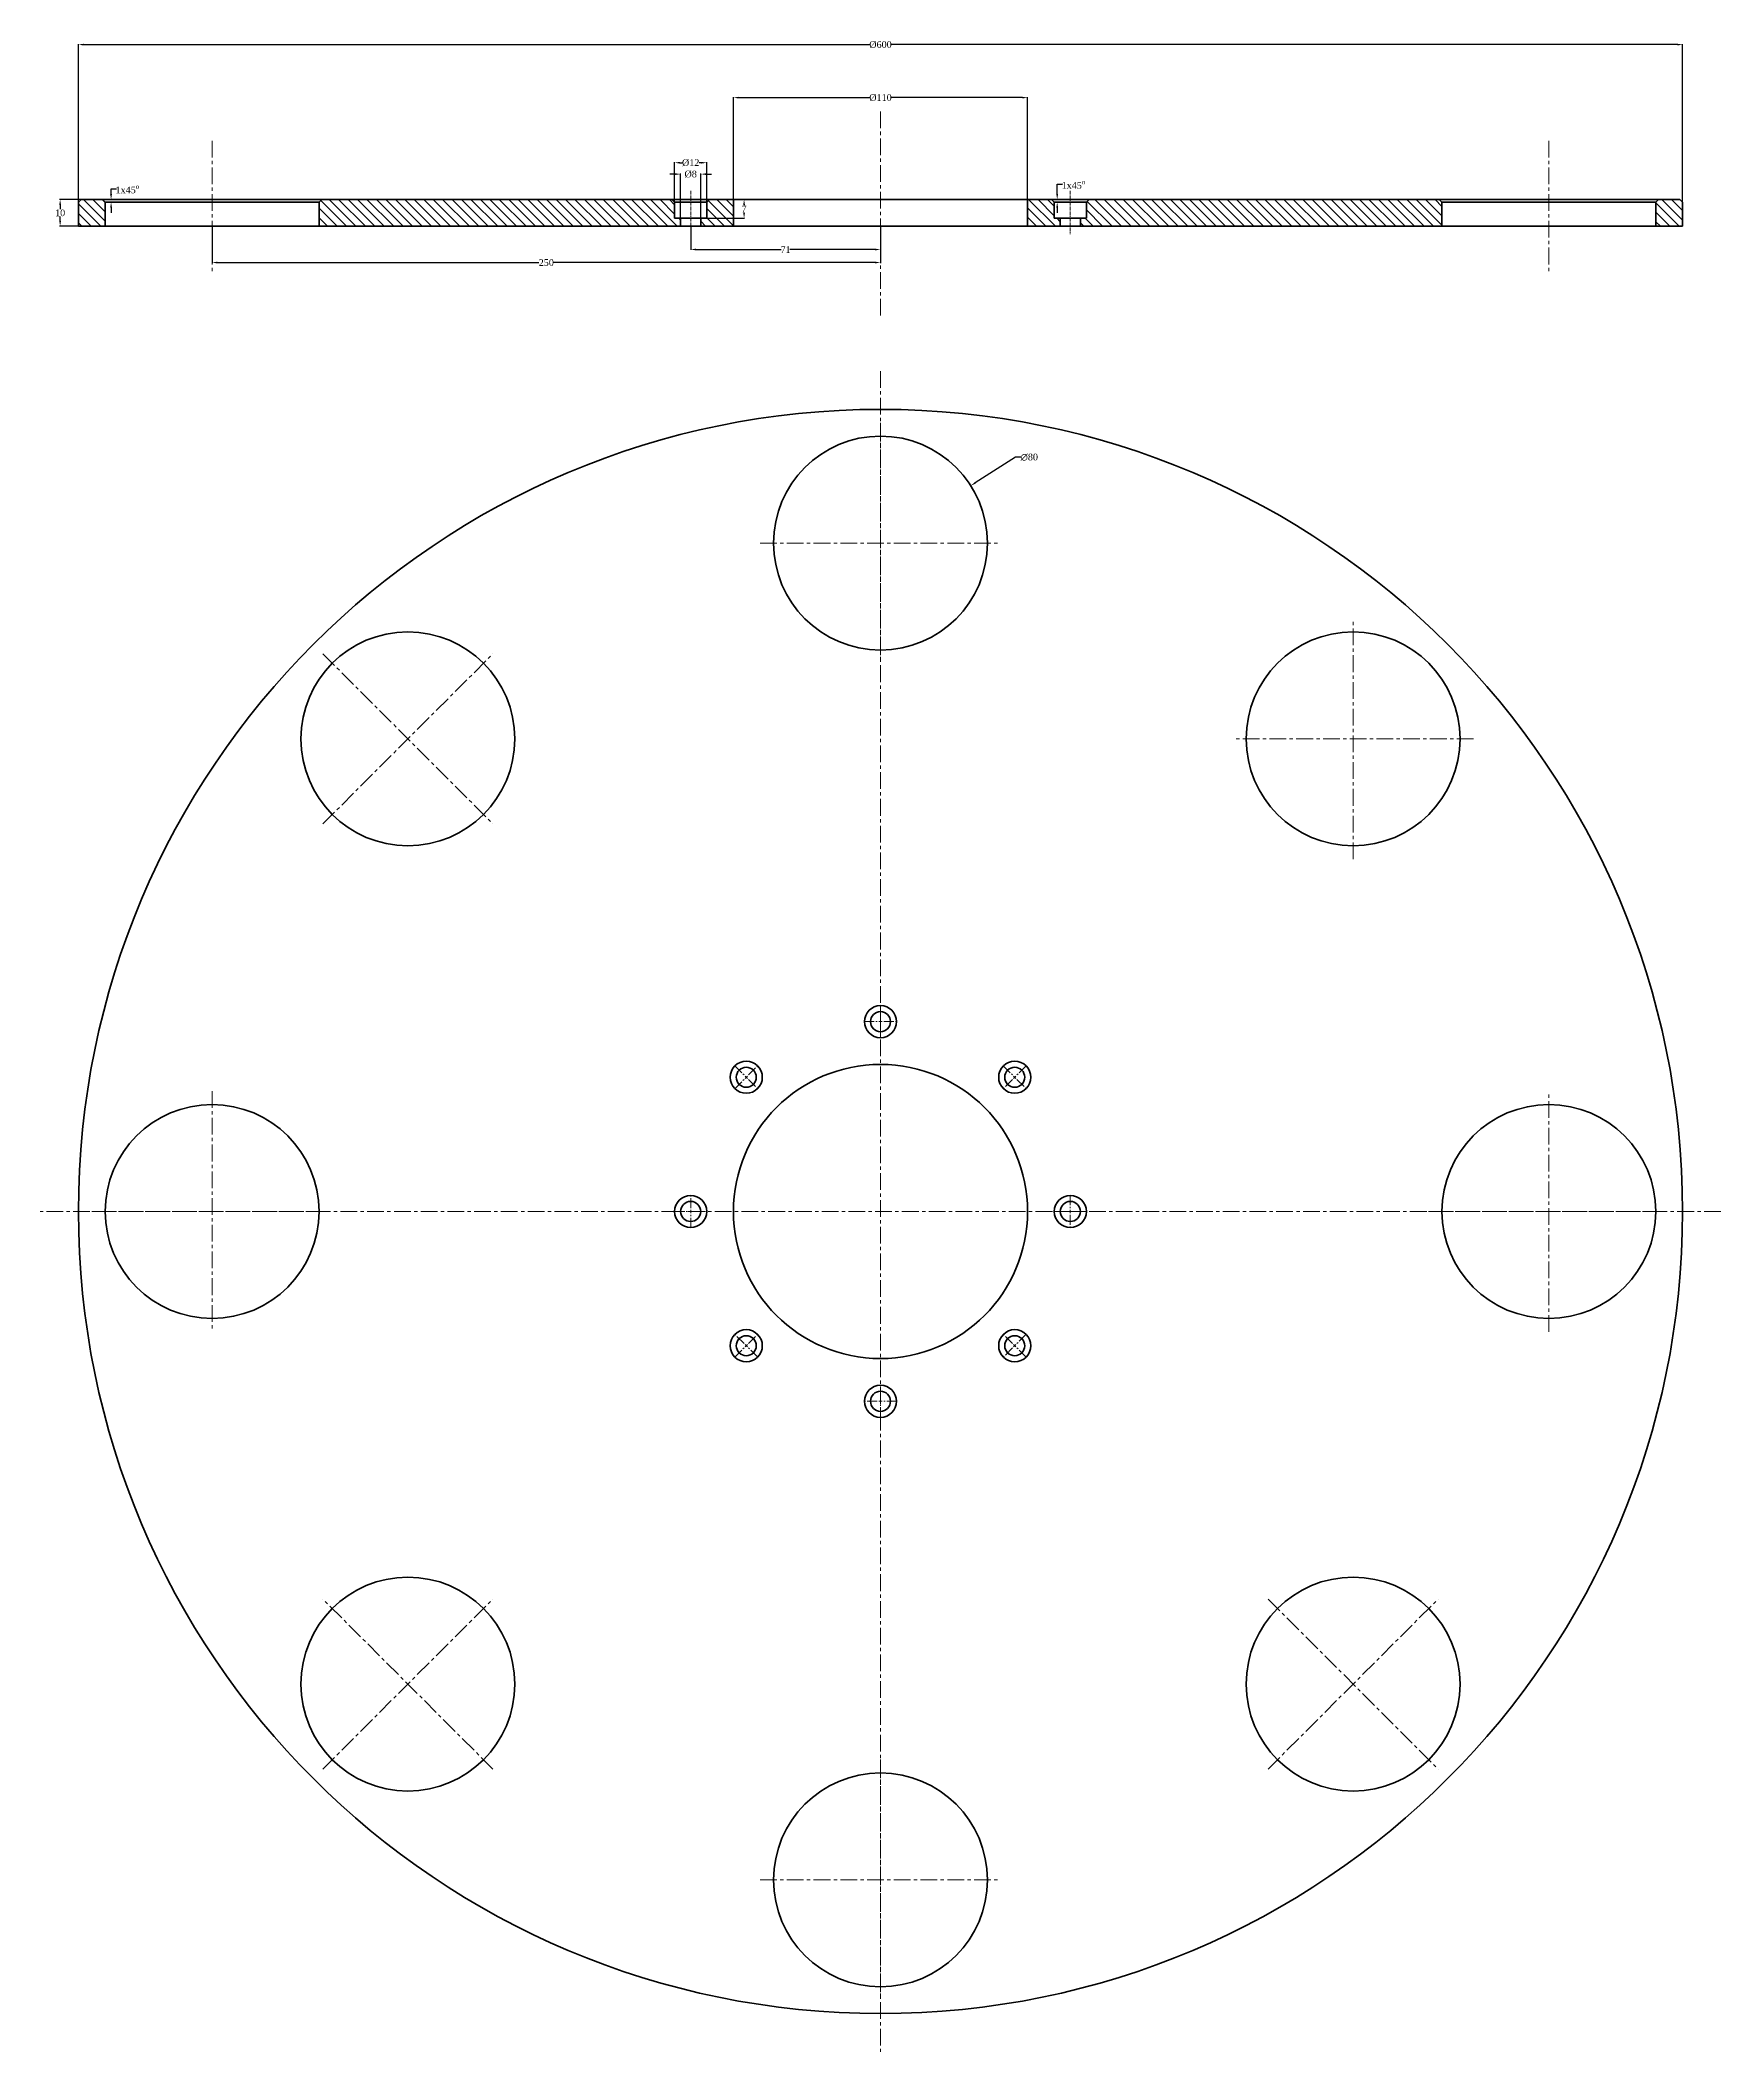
# Model space of a CAD drawing. Header units: millimetres. Extents: x -2719 to 4970, y -1200 to 2761.
# Drawn here: x 1447 to 2076, y 2009 to 2761 of the extents above; entities that cross this region are included whole.
import ezdxf

# ---------------------------------------------------------------- set-up
doc = ezdxf.new("R2010")
doc.units = ezdxf.units.MM
doc.header["$LTSCALE"] = 5
doc.header["$MEASUREMENT"] = 0
doc.linetypes.add('CENTER', pattern=[2, 1.25, -0.25, 0.25, -0.25])
doc.linetypes.add('CENTER2', pattern=[1.125, 0.75, -0.125, 0.125, -0.125])
for name, color, linetype, lineweight in [('duong tam', 3, 'CENTER', 15), ('kich thuoc', 2, 'Continuous', 15), ('net dam', 7, 'Continuous', 35)]:
    doc.layers.add(name, color=color, linetype=linetype, lineweight=lineweight)
doc.styles.get("Standard").update_dxf_attribs({"font": 'times.ttf', "height": 2.5})
doc.dimstyles.get("Standard").update_dxf_attribs({"dimtxt": 2.5, "dimasz": 2, "dimexe": 0.18, "dimexo": 0.0625, "dimgap": 0.09, "dimtad": 0, "dimtih": 1, "dimtoh": 1, "dimdec": 0, "dimzin": 0, "dimdsep": 46, "dimtxsty": 'Standard', "dimcen": 0.09, "dimadec": 0, "dimazin": 0, "dimtfac": 1, "dimtdec": 0, "dimtofl": 0, "dimtmove": 0, "dimatfit": 3, "dimfxl": 1, "dimtolj": 1, "dimtzin": 0, "dimarcsym": 0})

# ---------------------------------------------------------------- blocks, each defined once
blk = doc.blocks.new('*U18')
at = {"layer": 'duong tam', "color": 0, "linetype": 'CENTER2', "transparency": 16777216}
for p, q in [((-6.12, 0), (-1.2, 0)), ((0, 1.2), (0, 6.12)), ((1.2, 0), (6.12, 0)), ((0, -6.12), (0, -1.2))]:
    blk.add_line(p, q, dxfattribs=at)
at = {"layer": 'duong tam', "color": 0, "linetype": 'Continuous', "transparency": 16777216}
for p, q in [((-0.6, 0), (0.6, 0)), ((0, -0.6), (0, 0.6))]:
    blk.add_line(p, q, dxfattribs=at)
blk = doc.blocks.new('*U17')
at = {"layer": 'net dam'}
for radius in [6, 3.75]:
    blk.add_circle((0, 0), radius, dxfattribs=at)
at = {"layer": 'duong tam', "linetype": 'CENTER2'}
blk.add_blockref('*U18', (0, 0), dxfattribs=at)
blk = doc.blocks.new('*U16')
at = {"layer": 'duong tam', "color": 0, "linetype": 'ByBlock', "lineweight": -2, "transparency": 16777216}
for p, rotation in [((2647.5, 1105.5), 270.0000000000001), ((2597.3, 1084.7), 315), ((2697.7, 1084.7), 225.0000000000001), ((2718.5, 1034.5), 180), ((2597.3, 984.3), 45.00000000000002), ((2697.7, 984.3), 135), ((2647.5, 963.5), 90.00000000000001)]:
    blk.add_blockref('*U17', p, dxfattribs=dict(at, rotation=rotation))
blk.add_blockref('*U17', (2576.5, 1034.5), dxfattribs=at)
blk = doc.blocks.new('*D78')
at = {"layer": 'Defpoints', "color": 0, "transparency": 16777216}
for p in [(1795.01, 2594.71), (1727.49, 2551.79)]:
    blk.add_point(p, dxfattribs=at)
at = {"layer": 'kich thuoc', "color": 0, "lineweight": -2, "transparency": 16777216}
for p, q in [((1811.77, 2605.36), (1796.7, 2595.78)), ((1813.77, 2605.36), (1811.77, 2605.36)), ((1761.16, 2573.25), (1761.34, 2573.25)), ((1761.25, 2573.16), (1761.25, 2573.34))]:
    blk.add_line(p, q, dxfattribs=at)
at = {"layer": 'kich thuoc', "color": 0, "transparency": 16777216}
blk.add_solid([(1796.52, 2596.06), (1796.88, 2595.5), (1795.01, 2594.71)], dxfattribs=at)
at = {"layer": 'kich thuoc', "color": 0, "transparency": 16777216, "insert": (1816.91, 2605.36), "char_height": 2.5, "attachment_point": 5}
blk.add_mtext('\\A1;∅80', dxfattribs=at)
blk = doc.blocks.new('*D146')
at = {"layer": 'Defpoints', "color": 0, "transparency": 16777216}
for p in [(2061.25, 2759.68), (1461.25, 2700.75), (2061.25, 2700.75)]:
    blk.add_point(p, dxfattribs=at)
at = {"layer": 'kich thuoc', "color": 0, "lineweight": -2, "transparency": 16777216}
for p, q in [((1461.25, 2700.81), (1461.25, 2759.86)), ((1463.25, 2759.68), (1757.19, 2759.68)), ((2059.25, 2759.68), (1765.31, 2759.68)), ((2061.25, 2700.81), (2061.25, 2759.86))]:
    blk.add_line(p, q, dxfattribs=at)
at = {"layer": 'kich thuoc', "color": 0, "transparency": 16777216}
for points in [[(1463.25, 2760.02), (1463.25, 2759.35), (1461.25, 2759.68)], [(2059.25, 2760.02), (2059.25, 2759.35), (2061.25, 2759.68)]]:
    blk.add_solid(points, dxfattribs=at)
at = {"layer": 'kich thuoc', "color": 0, "transparency": 16777216, "insert": (1761.25, 2759.68), "char_height": 2.5, "attachment_point": 5}
blk.add_mtext('\\A1;%%C600', dxfattribs=at)
blk = doc.blocks.new('*D147')
at = {"layer": 'Defpoints', "color": 0, "transparency": 16777216}
for p in [(1696.25, 2715.51), (1684.25, 2700.75), (1696.25, 2700.75)]:
    blk.add_point(p, dxfattribs=at)
at = {"layer": 'kich thuoc', "color": 0, "lineweight": -2, "transparency": 16777216}
for p, q in [((1684.25, 2700.81), (1684.25, 2715.69)), ((1686.25, 2715.51), (1687.12, 2715.51)), ((1694.25, 2715.51), (1693.38, 2715.51)), ((1696.25, 2700.81), (1696.25, 2715.69))]:
    blk.add_line(p, q, dxfattribs=at)
at = {"layer": 'kich thuoc', "color": 0, "transparency": 16777216}
for points in [[(1686.25, 2715.84), (1686.25, 2715.17), (1684.25, 2715.51)], [(1694.25, 2715.84), (1694.25, 2715.17), (1696.25, 2715.51)]]:
    blk.add_solid(points, dxfattribs=at)
at = {"layer": 'kich thuoc', "color": 0, "transparency": 16777216, "insert": (1690.25, 2715.51), "char_height": 2.5, "attachment_point": 5}
blk.add_mtext('\\A1;%%C12', dxfattribs=at)
blk = doc.blocks.new('*D148')
at = {"layer": 'Defpoints', "color": 0, "transparency": 16777216}
for p in [(1694, 2711.24), (1686.5, 2694.75), (1694, 2694.75)]:
    blk.add_point(p, dxfattribs=at)
at = {"layer": 'kich thuoc', "color": 0, "lineweight": -2, "transparency": 16777216}
for p, q in [((1684.5, 2711.24), (1682.5, 2711.24)), ((1686.5, 2694.81), (1686.5, 2711.42)), ((1694, 2694.81), (1694, 2711.42)), ((1696, 2711.24), (1698, 2711.24))]:
    blk.add_line(p, q, dxfattribs=at)
at = {"layer": 'kich thuoc', "color": 0, "transparency": 16777216}
for points in [[(1684.5, 2711.57), (1684.5, 2710.91), (1686.5, 2711.24)], [(1696, 2711.57), (1696, 2710.91), (1694, 2711.24)]]:
    blk.add_solid(points, dxfattribs=at)
at = {"layer": 'kich thuoc', "color": 0, "transparency": 16777216, "insert": (1690.25, 2711.24), "char_height": 2.5, "attachment_point": 5}
blk.add_mtext('\\A1;%%C8', dxfattribs=at)
blk = doc.blocks.new('*D149')
at = {"layer": 'Defpoints', "color": 0, "transparency": 16777216}
for p in [(1816.25, 2739.85), (1706.25, 2701.75), (1816.25, 2701.75)]:
    blk.add_point(p, dxfattribs=at)
at = {"layer": 'kich thuoc', "color": 0, "lineweight": -2, "transparency": 16777216}
for p, q in [((1706.25, 2701.81), (1706.25, 2740.03)), ((1708.25, 2739.85), (1757.19, 2739.85)), ((1814.25, 2739.85), (1765.31, 2739.85)), ((1816.25, 2701.81), (1816.25, 2740.03))]:
    blk.add_line(p, q, dxfattribs=at)
at = {"layer": 'kich thuoc', "color": 0, "transparency": 16777216}
for points in [[(1708.25, 2740.18), (1708.25, 2739.52), (1706.25, 2739.85)], [(1814.25, 2740.18), (1814.25, 2739.52), (1816.25, 2739.85)]]:
    blk.add_solid(points, dxfattribs=at)
at = {"layer": 'kich thuoc', "color": 0, "transparency": 16777216, "insert": (1761.25, 2739.85), "char_height": 2.5, "attachment_point": 5}
blk.add_mtext('\\A1;%%C110', dxfattribs=at)
blk = doc.blocks.new('*D150')
at = {"layer": 'Defpoints', "color": 0, "transparency": 16777216}
for p in [(1462.25, 2701.75), (1454.41, 2691.75), (1461.25, 2691.75)]:
    blk.add_point(p, dxfattribs=at)
at = {"layer": 'kich thuoc', "color": 0, "lineweight": -2, "transparency": 16777216}
for p, q in [((1462.19, 2701.75), (1454.23, 2701.75)), ((1454.41, 2699.75), (1454.41, 2698.11)), ((1454.41, 2693.75), (1454.41, 2695.39)), ((1461.19, 2691.75), (1454.23, 2691.75))]:
    blk.add_line(p, q, dxfattribs=at)
at = {"layer": 'kich thuoc', "color": 0, "transparency": 16777216}
for points in [[(1454.08, 2699.75), (1454.74, 2699.75), (1454.41, 2701.75)], [(1454.08, 2693.75), (1454.74, 2693.75), (1454.41, 2691.75)]]:
    blk.add_solid(points, dxfattribs=at)
at = {"layer": 'kich thuoc', "color": 0, "transparency": 16777216, "insert": (1454.41, 2696.75), "char_height": 2.5, "attachment_point": 5}
blk.add_mtext('\\A1;10', dxfattribs=at)
blk = doc.blocks.new('*D151')
at = {"layer": 'Defpoints', "color": 0, "transparency": 16777216}
for p in [(1511.25, 2691.75), (1761.25, 2691.75), (1761.25, 2678.17)]:
    blk.add_point(p, dxfattribs=at)
at = {"layer": 'kich thuoc', "color": 0, "lineweight": -2, "transparency": 16777216}
for p, q in [((1511.25, 2691.69), (1511.25, 2677.99)), ((1761.25, 2691.69), (1761.25, 2677.99)), ((1513.25, 2678.17), (1633.5, 2678.17)), ((1759.25, 2678.17), (1639, 2678.17))]:
    blk.add_line(p, q, dxfattribs=at)
at = {"layer": 'kich thuoc', "color": 0, "transparency": 16777216}
for points in [[(1513.25, 2678.51), (1513.25, 2677.84), (1511.25, 2678.17)], [(1759.25, 2678.51), (1759.25, 2677.84), (1761.25, 2678.17)]]:
    blk.add_solid(points, dxfattribs=at)
at = {"layer": 'kich thuoc', "color": 0, "transparency": 16777216, "insert": (1636.25, 2678.17), "char_height": 2.5, "attachment_point": 5}
blk.add_mtext('\\A1;250', dxfattribs=at)
blk = doc.blocks.new('*D152')
at = {"layer": 'Defpoints', "color": 0, "transparency": 16777216}
for p in [(1690.25, 2691.75), (1761.25, 2691.75), (1761.25, 2683.05)]:
    blk.add_point(p, dxfattribs=at)
at = {"layer": 'kich thuoc', "color": 0, "lineweight": -2, "transparency": 16777216}
for p, q in [((1690.25, 2691.69), (1690.25, 2682.87)), ((1761.25, 2691.69), (1761.25, 2682.87)), ((1692.25, 2683.05), (1724.11, 2683.05)), ((1759.25, 2683.05), (1727.39, 2683.05))]:
    blk.add_line(p, q, dxfattribs=at)
at = {"layer": 'kich thuoc', "color": 0, "transparency": 16777216}
for points in [[(1692.25, 2683.38), (1692.25, 2682.72), (1690.25, 2683.05)], [(1759.25, 2683.38), (1759.25, 2682.72), (1761.25, 2683.05)]]:
    blk.add_solid(points, dxfattribs=at)
at = {"layer": 'kich thuoc', "color": 0, "transparency": 16777216, "insert": (1725.75, 2683.05), "char_height": 2.5, "attachment_point": 5}
blk.add_mtext('\\A1;71', dxfattribs=at)
blk = doc.blocks.new('*D153')
at = {"layer": 'Defpoints', "color": 0, "transparency": 16777216}
for p in [(1470.25, 2701.75), (1471.25, 2700.75), (1473.46, 2700.75)]:
    blk.add_point(p, dxfattribs=at)
at = {"layer": 'kich thuoc', "color": 0, "lineweight": -2, "transparency": 16777216}
for p, q in [((1470.31, 2701.75), (1473.64, 2701.75)), ((1473.46, 2703.75), (1473.46, 2705.75)), ((1473.46, 2705.75), (1475.46, 2705.75)), ((1471.31, 2700.75), (1473.64, 2700.75)), ((1473.46, 2698.75), (1473.46, 2696.75))]:
    blk.add_line(p, q, dxfattribs=at)
at = {"layer": 'kich thuoc', "color": 0, "transparency": 16777216}
for points in [[(1473.12, 2703.75), (1473.79, 2703.75), (1473.46, 2701.75)], [(1473.12, 2698.75), (1473.79, 2698.75), (1473.46, 2700.75)]]:
    blk.add_solid(points, dxfattribs=at)
at = {"layer": 'kich thuoc', "color": 0, "transparency": 16777216, "insert": (1479.58, 2705.75), "char_height": 2.5, "width": 0.9625, "attachment_point": 5}
blk.add_mtext('\\A1;1x45{\\H0.7x;\\So^ ;}', dxfattribs=at)
blk = doc.blocks.new('*D154')
at = {"layer": 'Defpoints', "color": 0, "transparency": 16777216}
for p in [(1825.25, 2701.75), (1826.25, 2700.75), (1827.33, 2700.75)]:
    blk.add_point(p, dxfattribs=at)
at = {"layer": 'kich thuoc', "color": 0, "lineweight": -2, "transparency": 16777216}
for p, q in [((1825.31, 2701.75), (1827.51, 2701.75)), ((1827.33, 2703.75), (1827.33, 2707.45)), ((1827.33, 2707.45), (1829.33, 2707.45)), ((1826.31, 2700.75), (1827.51, 2700.75)), ((1827.33, 2698.75), (1827.33, 2696.75))]:
    blk.add_line(p, q, dxfattribs=at)
at = {"layer": 'kich thuoc', "color": 0, "transparency": 16777216}
for points in [[(1827, 2703.75), (1827.67, 2703.75), (1827.33, 2701.75)], [(1827, 2698.75), (1827.67, 2698.75), (1827.33, 2700.75)]]:
    blk.add_solid(points, dxfattribs=at)
at = {"layer": 'kich thuoc', "color": 0, "transparency": 16777216, "insert": (1833.45, 2707.45), "char_height": 2.5, "attachment_point": 5}
blk.add_mtext('\\A1;1x45{\\H0.7x;\\So^ ;}', dxfattribs=at)
blk = doc.blocks.new('*D155')
at = {"layer": 'Defpoints', "color": 0, "transparency": 16777216}
for p in [(1697.25, 2701.75), (1696.25, 2694.75), (1710.22, 2694.75)]:
    blk.add_point(p, dxfattribs=at)
at = {"layer": 'kich thuoc', "color": 0, "lineweight": -2, "transparency": 16777216}
for p, q in [((1697.31, 2701.75), (1710.4, 2701.75)), ((1696.31, 2694.75), (1710.4, 2694.75)), ((1710.22, 2699.75), (1710.22, 2699.62)), ((1710.22, 2696.75), (1710.22, 2696.88))]:
    blk.add_line(p, q, dxfattribs=at)
at = {"layer": 'kich thuoc', "color": 0, "transparency": 16777216}
for points in [[(1709.89, 2699.75), (1710.55, 2699.75), (1710.22, 2701.75)], [(1709.89, 2696.75), (1710.55, 2696.75), (1710.22, 2694.75)]]:
    blk.add_solid(points, dxfattribs=at)
at = {"layer": 'kich thuoc', "color": 0, "transparency": 16777216, "insert": (1710.22, 2698.25), "char_height": 2.5, "attachment_point": 5}
blk.add_mtext('\\A1;7', dxfattribs=at)

msp = doc.modelspace()

# ---------------------------------------------------------------- hatches: boundary and pattern name
at = {"layer": 'kich thuoc'}
h = msp.add_hatch(dxfattribs=at)
h.set_pattern_fill('ANSI31', color=3, scale=20, angle=90)
h.paths.add_polyline_path([(2061.25, 2700.75), (2060.25, 2701.75), (2052.25, 2701.75), (2051.25, 2700.75), (2051.25, 2691.75), (2061.25, 2691.75)])
h.paths.add_polyline_path([(1971.25, 2700.75), (1970.25, 2701.75), (1839.25, 2701.75), (1838.25, 2700.75), (1838.25, 2694.75), (1836, 2694.75), (1836, 2691.75), (1971.25, 2691.75)])
h.paths.add_polyline_path([(1684.25, 2700.75), (1683.25, 2701.75), (1552.25, 2701.75), (1551.25, 2700.75), (1551.25, 2691.75), (1686.5, 2691.75), (1686.5, 2694.75), (1684.25, 2694.75)])
h.paths.add_polyline_path([(1706.25, 2701.75), (1697.25, 2701.75), (1696.25, 2700.75), (1696.25, 2694.75), (1694, 2694.75), (1694, 2691.75), (1706.25, 2691.75)])
h.paths.add_polyline_path([(1826.25, 2700.75), (1825.25, 2701.75), (1816.25, 2701.75), (1816.25, 2691.75), (1828.5, 2691.75), (1828.5, 2694.75), (1826.25, 2694.75)])
h.paths.add_polyline_path([(1471.25, 2700.75), (1470.25, 2701.75), (1462.25, 2701.75), (1461.25, 2700.75), (1461.25, 2691.75), (1471.25, 2691.75)])

# ---------------------------------------------------------------- linework, layer by layer
at = {"layer": 'duong tam'}
for p, q in [((1761.25, 2734.627), (1761.25, 2658.385)), ((1511.25, 2723.75), (1511.25, 2674.75)), ((2011.25, 2723.75), (2011.25, 2674.75)), ((1761.25, 2637.537), (1761.25, 2008.963)), ((1761.25, 2618.25), (1761.25, 2528.25)), ((1716.25, 2573.25), (1806.25, 2573.25)), ((1938.027, 2455.027), (1938.027, 2545.027)), ((1552.653, 2468.207), (1616.293, 2531.847)), ((1552.653, 2531.847), (1616.293, 2468.207)), ((1983.027, 2500.027), (1893.027, 2500.027)), ((1511.25, 2368.25), (1511.25, 2278.25)), ((2011.25, 2278.25), (2011.25, 2368.25)), ((2075.537, 2323.25), (1446.963, 2323.25)), ((1466.25, 2323.25), (1556.25, 2323.25)), ((1966.25, 2323.25), (2056.25, 2323.25)), ((1616.293, 2114.653), (1552.653, 2178.293)), ((1552.653, 2114.653), (1616.293, 2178.293)), ((1906.207, 2114.653), (1969.847, 2178.293)), ((1906.207, 2178.293), (1969.847, 2114.653)), ((1761.25, 2118.25), (1761.25, 2028.25)), ((1716.25, 2073.25), (1806.25, 2073.25))]:
    msp.add_line(p, q, dxfattribs=at)
at = {"layer": 'duong tam', "ltscale": 0.2}
for p, q in [((1690.25, 2705.014), (1690.25, 2688.748)), ((1832.25, 2705.014), (1832.25, 2688.748))]:
    msp.add_line(p, q, dxfattribs=at)
at = {"layer": 'net dam'}
for p, q in [((1462.25, 2701.75), (1461.25, 2700.75)), ((1462.25, 2701.75), (1470.25, 2701.75)), ((1470.25, 2701.75), (1471.25, 2700.75)), ((1470.25, 2701.75), (1471.25, 2701.75)), ((1471.25, 2701.75), (1551.25, 2701.75)), ((1551.25, 2700.75), (1552.25, 2701.75)), ((1551.25, 2701.75), (1552.25, 2701.75)), ((1552.25, 2701.75), (1683.25, 2701.75)), ((1683.25, 2701.75), (1684.25, 2700.75)), ((1683.25, 2701.75), (1684.25, 2701.75)), ((1684.25, 2701.75), (1696.25, 2701.75)), ((1696.25, 2700.75), (1697.25, 2701.75)), ((1696.25, 2701.75), (1697.25, 2701.75)), ((1697.25, 2701.75), (1706.25, 2701.75)), ((1706.25, 2701.75), (1706.25, 2691.75)), ((1706.25, 2701.75), (1761.25, 2701.75)), ((1816.25, 2701.75), (1761.25, 2701.75)), ((1816.25, 2701.75), (1816.25, 2691.75)), ((1825.25, 2701.75), (1816.25, 2701.75)), ((1826.25, 2700.75), (1825.25, 2701.75)), ((1826.25, 2701.75), (1825.25, 2701.75)), ((1838.25, 2701.75), (1826.25, 2701.75)), ((1839.25, 2701.75), (1838.25, 2700.75)), ((1839.25, 2701.75), (1838.25, 2701.75)), ((1970.25, 2701.75), (1839.25, 2701.75)), ((1971.25, 2700.75), (1970.25, 2701.75)), ((1971.25, 2701.75), (1970.25, 2701.75)), ((2051.25, 2701.75), (1971.25, 2701.75)), ((2052.25, 2701.75), (2051.25, 2700.75)), ((2052.25, 2701.75), (2051.25, 2701.75)), ((2060.25, 2701.75), (2052.25, 2701.75)), ((2060.25, 2701.75), (2061.25, 2700.75)), ((1461.25, 2700.75), (1461.25, 2691.75)), ((1471.25, 2700.75), (1471.25, 2691.75)), ((1471.25, 2700.75), (1551.25, 2700.75)), ((1551.25, 2700.75), (1551.25, 2691.75)), ((1684.25, 2700.75), (1684.25, 2694.75)), ((1684.25, 2700.75), (1696.25, 2700.75)), ((1684.25, 2694.75), (1696.25, 2694.75)), ((1686.5, 2691.75), (1686.5, 2694.75)), ((1694, 2691.75), (1694, 2694.75)), ((1696.25, 2700.75), (1696.25, 2694.75)), ((1826.25, 2700.75), (1826.25, 2694.75)), ((1826.25, 2700.75), (1838.25, 2700.75)), ((1838.25, 2694.75), (1826.25, 2694.75)), ((1828.5, 2691.75), (1828.5, 2694.75)), ((1836, 2691.75), (1836, 2694.75)), ((1838.25, 2700.75), (1838.25, 2694.75)), ((1971.25, 2700.75), (1971.25, 2691.75)), ((1971.25, 2700.75), (2051.25, 2700.75)), ((2051.25, 2700.75), (2051.25, 2691.75)), ((2061.25, 2700.75), (2061.25, 2691.75)), ((1761.25, 2691.75), (1461.25, 2691.75)), ((1646.29, 2691.75), (1761.25, 2691.75)), ((1761.25, 2691.75), (2061.25, 2691.75))]:
    msp.add_line(p, q, dxfattribs=at)
for centre, radius in [((1761.25, 2323.25), 300), ((1761.25, 2573.25), 40), ((1584.473, 2500.027), 40), ((1938.027, 2500.027), 40), ((1761.25, 2323.25), 55), ((1511.25, 2323.25), 40), ((2011.25, 2323.25), 40), ((1584.473, 2146.473), 40), ((1938.027, 2146.473), 40), ((1761.25, 2073.25), 40)]:
    msp.add_circle(centre, radius, dxfattribs=at)

# ---------------------------------------------------------------- block references
at = {"layer": 'duong tam'}
msp.add_blockref('*U16', (-886.25, 1288.75), dxfattribs=at)

# ---------------------------------------------------------------- dimensions: what is measured, and where the dimension line sits
at = {"layer": 'kich thuoc'}
for base, p1, p2, picture, middle in [((2061.25, 2759.685), (1461.25, 2700.75), (2061.25, 2700.75), '*D146', (1761.25, 2759.685)), ((1816.25, 2739.85), (1706.25, 2701.75), (1816.25, 2701.75), '*D149', (1761.25, 2739.85)), ((1696.25, 2715.506), (1684.25, 2700.75), (1696.25, 2700.75), '*D147', (1690.25, 2715.506)), ((1694, 2711.241485845), (1686.5, 2694.75), (1694, 2694.75), '*D148', (1690.25, 2711.241485845))]:
    dim = msp.add_linear_dim(base=base, p1=p1, p2=p2, text='%%C<>', dimstyle='Standard', dxfattribs=at)
    dim.commit()
    dim.dimension.update_dxf_attribs({"geometry": picture, "text_midpoint": middle})
for base, p1, p2, picture, middle in [((1827.332, 2700.75), (1825.25, 2701.75), (1826.25, 2700.75), '*D154', (1833.455, 2707.451)), ((1473.458, 2700.75), (1470.25, 2701.75), (1471.25, 2700.75), '*D153', (1479.581, 2705.75))]:
    dim = msp.add_linear_dim(base=base, p1=p1, p2=p2, angle=90, text='<>x45{\\H0.7x;\\So^ ;}', dimstyle='Standard', dxfattribs=at)
    dim.commit()
    dim.dimension.update_dxf_attribs({"geometry": picture, "text_midpoint": middle, "dimtype": 160})
for base, p1, p2, picture, middle in [((1454.411, 2691.75), (1462.25, 2701.75), (1461.25, 2691.75), '*D150', (1454.411, 2696.75)), ((1710.221, 2694.75), (1697.25, 2701.75), (1696.25, 2694.75), '*D155', (1710.221, 2698.25))]:
    dim = msp.add_linear_dim(base=base, p1=p1, p2=p2, angle=90, dimstyle='Standard', dxfattribs=at)
    dim.commit()
    dim.dimension.update_dxf_attribs({"geometry": picture, "text_midpoint": middle})
for base, p1, picture, middle in [((1761.25, 2678.173), (1511.25, 2691.75), '*D151', (1636.25, 2678.173)), ((1761.25, 2683.048), (1690.25, 2691.75), '*D152', (1725.75, 2683.048))]:
    dim = msp.add_linear_dim(base=base, p1=p1, p2=(1761.25, 2691.75), dimstyle='Standard', dxfattribs=at)
    dim.commit()
    dim.dimension.update_dxf_attribs({"geometry": picture, "text_midpoint": middle})
dim = msp.add_diameter_dim_2p(p1=(1727.491, 2551.795), p2=(1795.009, 2594.705), dimstyle='Standard', dxfattribs=at)
dim.commit()
dim.dimension.update_dxf_attribs({"geometry": '*D78', "text_midpoint": (1816.908, 2605.358), "dimtype": 163})

doc.saveas('drawing.dxf')
